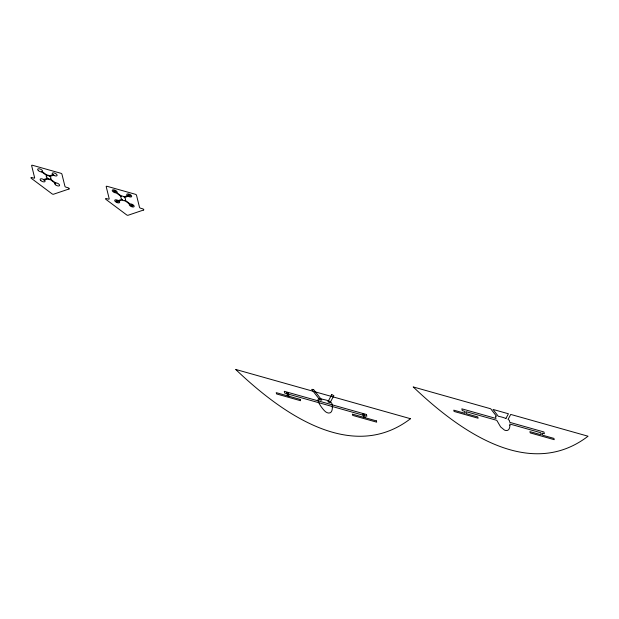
<?xml version="1.0" encoding="UTF-8"?>
<svg xmlns="http://www.w3.org/2000/svg" width="619" height="619" viewBox="0 0 619 619"><rect width="100%" height="100%" fill="white"/><g stroke="black" fill="none" stroke-linecap="round" stroke-linejoin="round"><path stroke-width="0.93" d="M505.947 418.436L508.423 413.771L492.995 409.422L498.318 416.285A20.512 9.184 24.9 0 1 505.947 418.467M123.978 196.873L127.437 195.712A2.677 1.199 24.9 0 1 128.342 193.925A2.677 1.199 24.9 0 1 131.708 196.378A2.677 1.199 24.9 0 1 128.179 196.246L124.597 197.453M121.811 199.349L118.229 200.548A2.677 1.199 24.9 0 0 114.701 200.417A2.677 1.199 24.9 0 0 118.059 202.877A2.677 1.199 24.9 0 0 118.964 201.09L122.43 199.929M121.502 196.177L116.898 192.741A2.677 1.199 24.9 0 0 114.91 190.141A2.677 1.199 24.9 0 0 112.349 190.923A2.677 1.199 24.9 0 0 116.341 192.911L121.1 196.463M125.309 200.332L130.067 203.891A2.677 1.199 24.9 0 1 134.06 205.879A2.677 1.199 24.9 0 1 131.499 206.661A2.677 1.199 24.9 0 1 129.503 204.061L124.906 200.626M365.071 417.701L364.227 414.297L362.835 413.902L363.67 417.307M288.934 396.237L288.09 392.841L286.698 392.446L287.541 395.843M121.417 196.122A1.88 0.843 24.9 0 1 124.04 196.857M124.551 197.453A6.337 2.84 24.9 0 1 125.262 200.308M124.984 200.68A1.88 0.843 24.9 0 1 122.361 199.945M121.85 199.349A6.337 2.84 24.9 0 1 121.146 196.494M332.333 406.884C332.457 409.19 332.024 413.113 328.952 413.059A3.134 1.4 24.9 0 1 326.615 412.401C323.93 411.612 312.835 396.624 320.874 398.798C325.137 400.16 333.463 400.354 332.333 406.884M509.878 425.268C509.955 427.427 509.12 430.801 506.357 430.553A3.126 1.4 24.9 0 1 504.323 429.981L500.624 426.924L496.786 420.332L465.96 411.643L466.478 413.74L477.791 416.927L478.108 418.212L454.083 411.442L453.766 410.157L465.078 413.345L464.56 411.248L462.269 410.598L461.836 408.826L496.028 418.467L495.486 416.881A2.638 1.184 24.9 0 1 495.958 416.262L496.438 416.161L490.697 408.772L413.198 386.929C457.24 428.952 528.502 481.799 588.05 436.217L510.721 414.421L508.052 419.434L508.656 419.844A2.638 1.184 24.9 0 1 509.53 420.843L509.746 422.336L543.939 431.977L544.38 433.749L542.089 433.099L542.608 435.203L553.92 438.391L554.237 439.676L530.22 432.898L529.903 431.621L541.215 434.809L540.697 432.712L509.863 424.015L509.878 425.268M46.301 175.958L46.278 176.144A7.134 3.196 24.9 0 0 46.58 177.374C47.114 178.899 50.332 180.988 50.982 178.612A7.134 3.196 24.9 0 0 50.673 177.382C50.093 175.928 47.23 173.869 46.301 175.958M331.761 394.62L327.938 401.816L330.043 402.822L333.865 395.618L331.761 394.62M410.505 418.715C350.965 464.296 279.695 411.449 235.661 369.427L410.505 418.715M41.922 171.417L41.372 171.602L47.083 175.858L47.624 175.672L41.922 171.417M50.178 178.899L49.636 179.084L55.339 183.34L55.88 183.154L50.178 178.899M69.011 188.988L53.497 194.234A1.145 0.511 24.9 0 1 52.004 193.817L31.376 178.38A1.145 0.511 24.9 0 1 30.981 177.661A1.145 0.511 24.9 0 1 31.863 177.56L33.736 178.094A1.145 0.511 24.9 0 0 34.633 177.785L31.623 165.598A1.145 0.511 24.9 0 1 32.521 165.288L60.716 173.235A1.145 0.511 24.9 0 1 61.923 174.14L64.941 186.327A1.145 0.511 24.9 0 0 66.14 187.224L68.005 187.75A1.145 0.511 24.9 0 1 69.073 188.4A1.145 0.511 24.9 0 1 69.011 188.988M143.577 210.011L128.071 215.257A1.145 0.511 24.9 0 1 126.578 214.839L105.95 199.403A1.145 0.511 24.9 0 1 105.555 198.684A1.145 0.511 24.9 0 1 106.437 198.583L108.31 199.109A1.145 0.511 24.9 0 0 109.207 198.807L106.197 186.613A1.145 0.511 24.9 0 1 107.095 186.311L135.29 194.258A1.145 0.511 24.9 0 1 136.497 195.155L139.507 207.35A1.145 0.511 24.9 0 0 140.714 208.247L142.579 208.773A1.145 0.511 24.9 0 1 143.647 209.423A1.145 0.511 24.9 0 1 143.577 210.011M53.172 174.589L48.878 176.028L49.605 176.57L53.899 175.131L53.172 174.589M47.655 178.187L43.361 179.626L44.088 180.168L48.375 178.729L47.655 178.187M313.562 389.49L311.674 389.366L319.907 399.959L321.787 400.083L313.562 389.49M366.402 414.475L284.291 391.324L284.732 393.104L366.843 416.247L366.402 414.475M300.246 399.425L276.229 392.655L276.546 393.939L300.563 400.71L300.246 399.425M376.383 420.889L352.358 414.119L352.675 415.403L376.7 422.173L376.383 420.889M40.862 180.632A2.677 1.199 24.9 0 0 45.009 181.506A2.677 1.199 24.9 0 0 41.937 178.845A2.677 1.199 24.9 0 0 40.862 180.632M38.393 170.643A2.677 1.199 24.9 0 0 42.533 171.509A2.677 1.199 24.9 0 0 39.461 168.848A2.677 1.199 24.9 0 0 38.393 170.643M55.393 184.733A2.677 1.199 24.9 0 0 59.532 185.599A2.677 1.199 24.9 0 0 56.461 182.938A2.677 1.199 24.9 0 0 55.393 184.733M52.917 174.736A2.677 1.199 24.9 0 0 57.056 175.61A2.677 1.199 24.9 0 0 53.992 172.949A2.677 1.199 24.9 0 0 52.917 174.736M116.364 201.477A1.238 0.549 24.9 0 0 118.283 201.902A1.238 0.549 24.9 0 0 116.89 200.672A1.238 0.549 24.9 0 0 116.364 201.477M130.918 205.601A1.238 0.549 24.9 0 0 132.814 205.98A1.238 0.549 24.9 0 0 131.375 204.757A1.238 0.549 24.9 0 0 130.918 205.601M113.919 191.511A1.238 0.549 24.9 0 0 115.815 191.89A1.238 0.549 24.9 0 0 114.376 190.667A1.238 0.549 24.9 0 0 113.919 191.511M128.412 195.581A1.238 0.549 24.9 0 0 130.33 195.999A1.238 0.549 24.9 0 0 128.945 194.768A1.238 0.549 24.9 0 0 128.412 195.581"/></g></svg>
